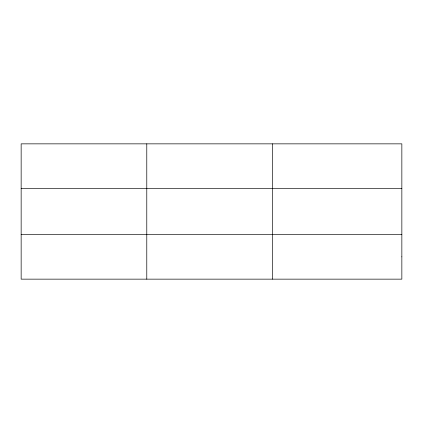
<?xml version="1.0" encoding="UTF-8"?>
<svg xmlns="http://www.w3.org/2000/svg" width="423" height="423" viewBox="0 0 423 423"><rect width="100%" height="100%" fill="white"/><g stroke="black" fill="none" stroke-linecap="round" stroke-linejoin="round"><path stroke-width="0.63" d="M146.781 279.148L146.781 143.852M272.412 279.148L272.412 143.852M21.15 188.499L401.85 188.499M21.15 234.501L401.85 234.501M401.85 256.824L401.85 279.148L21.15 279.148L21.15 143.852L401.85 143.852L401.85 256.824"/></g></svg>
